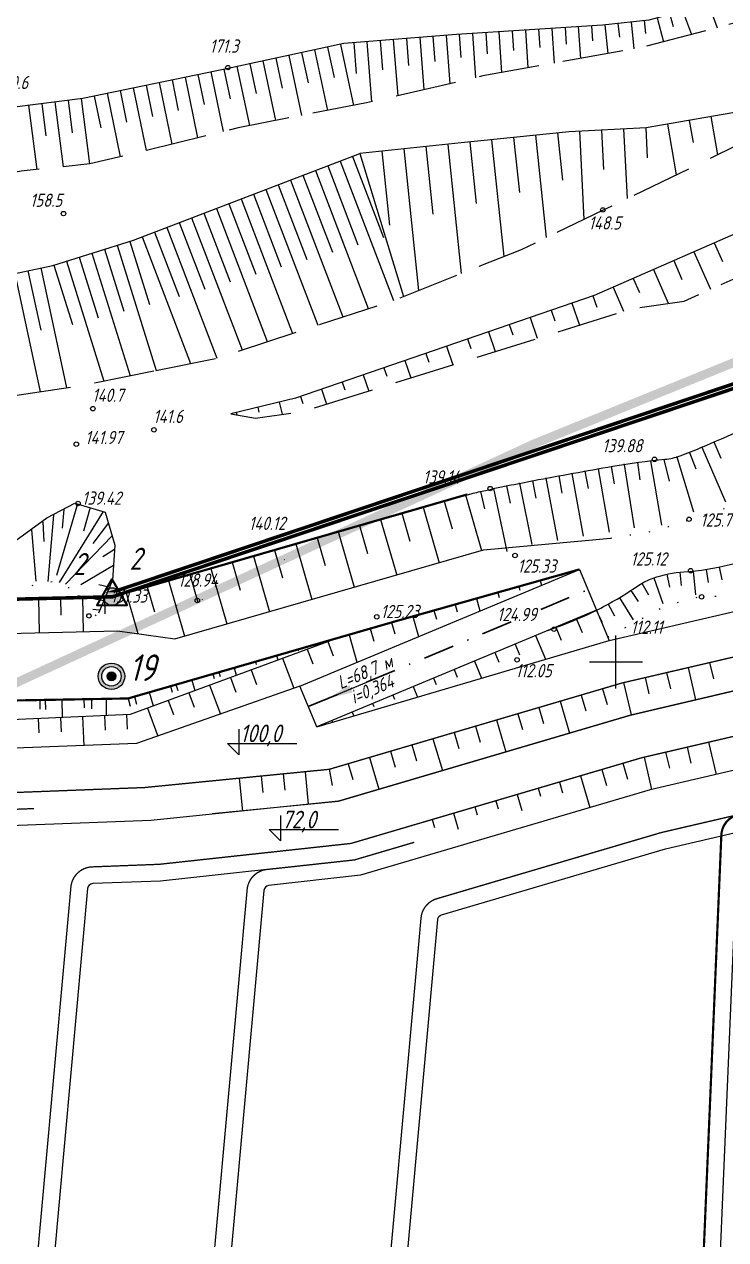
# Model space of a CAD drawing. Header units: millimetres. Extents: x 0 to 841, y 0 to 594.
# Drawn here: x 229.3 to 287, y 359.8 to 459.7 of the extents above; entities that cross this region are included whole.
import ezdxf
from ezdxf.lldxf.tags import DXFTag

# ---------------------------------------------------------------- set-up
doc = ezdxf.new("R2010")
doc.units = ezdxf.units.MM
for name, pattern in [('ADOT1', [1.6, 0.1, -1.5]), ('AHIDDEN4', [7, 5, -2]), ('штрихпунктирнаяX2', [50.8, 25.4, -12.7, 0, -12.7])]:
    doc.linetypes.add(name, pattern=pattern)
for name, color, linetype in [('01_Відвал', 7, 'Continuous'), ('01_Відвал_62.5', 7, 'Continuous'), ('01_Земельний_відвід_існуючий', 7, 'Continuous'), ('01_укоси', 7, 'Continuous'), ('02_Горизонт_100', 7, 'Continuous'), ('0_Лицензия', 6, 'Continuous'), ('0_Проектний_карьер', 7, 'Continuous'), ('0_Проектні відмітки', 7, 'Continuous'), ('Карьер', 7, 'Continuous'), ('кресты', 7, 'Continuous'), ('Проектні відмітки', 7, 'Continuous'), ('Скважины', 7, 'Continuous')]:
    doc.layers.add(name, color=color, linetype=linetype)
doc.styles.add('Такие дела', font='GOST_A.TTF', dxfattribs={"oblique": 15})
tags = doc.linetypes.add('New Line1', pattern=[1.5, 1, -0.5]).pattern_tags.tags
tags[6:7] = [DXFTag(74, 4), DXFTag(75, 0), DXFTag(340, '0'), DXFTag(46, 1.0), DXFTag(50, 0.0), DXFTag(44, 0.0), DXFTag(45, 0.0)]
tags[4:5] = [DXFTag(74, 4), DXFTag(75, 0), DXFTag(340, '0'), DXFTag(46, 1.0), DXFTag(50, 0.0), DXFTag(44, 0.0), DXFTag(45, 0.0)]
doc.dimstyles.new('ISO-25', dxfattribs={"dimtxt": 2.5, "dimasz": 2.5, "dimexe": 1.25, "dimexo": 0.625, "dimtad": 1, "dimtxsty": 'Standard', "dimcen": 2.5, "dimadec": 0, "dimazin": 0, "dimtfac": 1, "dimtmove": 0, "dimatfit": 3, "dimfxl": 1, "dimarcsym": 0})

# ---------------------------------------------------------------- blocks, each defined once
blk = doc.blocks.new('Licenzia')
at = {"linetype": 'New Line1', "lineweight": 25}
h = blk.add_hatch(color=6, dxfattribs=at)
h.dxf.hatch_style = 1
h.set_gradient(color1=(255, 0, 255), color2=(255, 0, 255), centered=1, tint=1, name='INVCYLINDER')
edge = h.paths.add_edge_path()
edge.add_arc((0, 0), 2, 0, 360)
at = {"color": 6, "linetype": 'Continuous', "lineweight": 40, "flags": 128}
blk.add_lwpolyline([(-0.08, 4.01), (-3.48, -1.99), (3.45, -1.99)], close=True, dxfattribs=at)
at = {"color": 10, "linetype": 'Continuous', "lineweight": 25}
blk.add_circle((0, 0), 2, dxfattribs=at)

msp = doc.modelspace()

# ---------------------------------------------------------------- hatches: boundary and pattern name
at = {"layer": 'Скважины', "linetype": 'Continuous'}
h = msp.add_hatch(color=7, dxfattribs=at)
h.paths.add_polyline_path([(237.587, 406.153, 1), (235.409, 406.153, 1)])
h.paths.add_polyline_path([(237.297, 406.153, 1), (235.699, 406.153, 1)], flags=16)
msp.add_hatch(color=7, dxfattribs=at).paths.add_polyline_path([(236.861, 406.153, 1), (236.135, 406.153, 1)])

# ---------------------------------------------------------------- linework, layer by layer
at = {"color": 6, "linetype": 'Continuous', "lineweight": 60, "flags": 128}
msp.add_lwpolyline([(645.874, 345.863, 0.29, 0.29, 0), (510.845, 265.144, 0.29, 0.29, 0), (493.97, 226.424, 0.29, 0.29, 0), (455.791, 175.397, 0.29, 0.29, 0), (461.043, 59.052, 0.29, 0.29, 0), (282.326, 115.038, 0.29, 0.29, 0), (102.396, 133.602, 0.29, 0.29, 0), (121.768, 353.598, 0.29, 0.29, 0), (123.318, 410.282, 0, 0, 0), (236.516, 413.051, 0.29, 0.29, 0), (361.915, 455.101, 0.29, 0.29, 0), (432.038, 462.934, 0.29, 0.29, 0), (574.547, 459.988, 0.29, 0.29, 0), (617.739, 481.753, 0.29, 0.29, 0), (645.875, 481.61, 0.29, 0.29, 0)], format="xyseb", dxfattribs=at)
at = {"color": 1, "linetype": 'Continuous', "lineweight": 211, "const_width": 0.29, "flags": 128}
msp.add_lwpolyline([(123.671, 409.928), (236.58, 412.69), (361.994, 454.744), (432.055, 462.57), (573.75, 459.654), (632.504, 337.889), (510.559, 265.396), (493.655, 226.608), (455.422, 175.511), (460.657, 59.554), (282.399, 115.395), (102.789, 133.927), (122.13, 353.577)], close=True, dxfattribs=at)
at = {"layer": '01_Відвал', "color": 7, "linetype": 'Continuous', "lineweight": -3}
for p, q in [((285.489, 461.651), (286.3, 459.47)), ((283.447, 460.892), (284.183, 458.914)), ((275.963, 459.632), (276.045, 458.384)), ((277.049, 459.711), (277.3, 457.346)), ((278.132, 459.826), (278.253, 458.683)), ((279.215, 459.941), (279.449, 457.733)), ((280.298, 460.056), (280.409, 459.005)), ((281.362, 460.272), (281.87, 458.307)), ((282.416, 460.545), (282.67, 459.564)), ((261.839, 458.659), (262.18, 454.38)), ((262.925, 458.745), (263.089, 456.686)), ((264.011, 458.832), (264.326, 454.875)), ((265.096, 458.915), (265.222, 457.013)), ((266.183, 458.987), (266.422, 455.36)), ((267.27, 459.059), (267.384, 457.322)), ((268.356, 459.13), (268.578, 455.779)), ((269.443, 459.202), (269.55, 457.587)), ((270.53, 459.274), (270.735, 456.166)), ((271.616, 459.345), (271.715, 457.853)), ((272.703, 459.417), (272.892, 456.554)), ((273.789, 459.489), (273.88, 458.118)), ((274.876, 459.561), (275.049, 456.942)), ((253.202, 457.647), (254.268, 452.67)), ((254.267, 457.875), (254.802, 455.376)), ((255.332, 458.103), (256.406, 453.085)), ((256.412, 458.226), (256.613, 455.696)), ((257.497, 458.313), (257.89, 453.389)), ((258.583, 458.399), (258.773, 456.018)), ((259.668, 458.486), (260.035, 453.885)), ((260.754, 458.572), (260.931, 456.352)), ((248.942, 456.735), (249.991, 451.838)), ((250.007, 456.963), (250.534, 454.504)), ((251.072, 457.191), (252.129, 452.254)), ((252.137, 457.419), (252.668, 454.94)), ((243.614, 455.613), (244.123, 453.144)), ((244.681, 455.833), (245.689, 450.936)), ((245.747, 456.052), (246.247, 453.625)), ((246.813, 456.279), (247.853, 451.422)), ((247.878, 456.507), (248.4, 454.068)), ((239.348, 454.734), (239.874, 452.18)), ((240.414, 454.954), (241.458, 449.888)), ((241.481, 455.174), (241.998, 452.662)), ((242.548, 455.393), (243.573, 450.412)), ((234.013, 453.646), (234.702, 448.268)), ((235.081, 453.856), (235.622, 451.231)), ((236.148, 454.076), (237.223, 448.854)), ((237.214, 454.295), (237.749, 451.699)), ((238.281, 454.515), (239.342, 449.364)), ((229.692, 453.092), (230.368, 447.82)), ((230.773, 453.23), (231.112, 450.581)), ((231.853, 453.369), (232.535, 448.044)), ((232.933, 453.507), (233.276, 450.832)), ((283.996, 451.852), (284.312, 450.023)), ((285.785, 452.161), (286.326, 449.028)), ((271.367, 450.632), (272.243, 442.221)), ((273.172, 450.82), (273.576, 446.939)), ((274.981, 450.963), (275.347, 443.717)), ((276.793, 451.055), (276.957, 447.814)), ((278.606, 451.147), (278.895, 445.427)), ((280.419, 451.238), (280.544, 448.76)), ((282.208, 451.544), (282.928, 447.37)), ((262.341, 449.692), (262.92, 444.131)), ((264.146, 449.88), (265.251, 439.267)), ((265.951, 450.068), (266.477, 445.016)), ((267.756, 450.256), (268.755, 440.662)), ((269.561, 450.444), (270.033, 445.914)), ((256.925, 449.128), (260.496, 437.375)), ((258.73, 449.316), (259.362, 443.246)), ((260.535, 449.504), (261.747, 437.873)), ((286.048, 441.781), (286.721, 440.245)), ((284.386, 441.053), (285.736, 437.97)), ((281.061, 439.596), (282.279, 436.815)), ((282.723, 440.324), (283.401, 438.777)), ((279.398, 438.868), (279.908, 437.705)), ((277.736, 438.14), (278.605, 436.156)), ((274.353, 436.831), (274.975, 435.021)), ((276.07, 437.421), (276.389, 436.492)), ((270.92, 435.652), (271.509, 433.938)), ((272.637, 436.241), (272.939, 435.361)), ((269.204, 435.062), (269.49, 434.229)), ((265.771, 433.882), (266.04, 433.097)), ((267.487, 434.472), (268.043, 432.855)), ((262.338, 432.702), (262.591, 431.966)), ((264.054, 433.292), (264.577, 431.771)), ((260.621, 432.112), (261.111, 430.688)), ((257.188, 430.933), (257.645, 429.605)), ((258.905, 431.523), (259.141, 430.834)), ((253.755, 429.753), (254.179, 428.521)), ((255.472, 430.343), (255.692, 429.703)), ((250.286, 428.699), (250.53, 427.69)), ((252.039, 429.163), (252.242, 428.571)), ((246.757, 427.846), (246.805, 427.649)), ((248.522, 428.272), (248.623, 427.853))]:
    msp.add_line(p, q, dxfattribs=at)
at = {"layer": '01_Відвал', "color": 7, "linetype": 'AHIDDEN4', "lineweight": -3, "flags": 128}
for points in [[(246.302, 427.736), (248.353, 427.382), (252.343, 427.947), (265.012, 431.907), (273.74, 434.635), (279.335, 436.384), (283.572, 437.004), (288.1, 439.025), (291.402, 440.498), (294.717, 441.562), (297.506, 442.457), (302.521, 442.696), (307.026, 442.392), (309.496, 442.513), (314.592, 443.39), (318.613, 444.082), (324.996, 445.451), (329.113, 446.952), (336.773, 449.987), (347.207, 454.121), (349.988, 455.223), (362.848, 460.054), (370.57, 463.213), (377.367, 465.351), (385.075, 468.638), (390.193, 469.829), (394.634, 470.262), (398.776, 470.439), (403.285, 469.27), (406.945, 470.618), (409.661, 472.762), (412.758, 478.544), (414.634, 483.773), (414.936, 487.394), (414.576, 490.254), (412.075, 493.644), (410.332, 495.204), (406.393, 498.733)], [(331.736, 473.859), (330.07, 472.079), (325.613, 470.653), (316.37, 467.796), (304.634, 464.279), (293.303, 461.306), (286.695, 459.573), (280.182, 457.864), (273.936, 456.742), (267.04, 455.502), (257.471, 453.293), (246.905, 451.238), (238.335, 449.114), (234.731, 448.271), (229.077, 447.686), (225.654, 447.064), (220.432, 445.663), (217.282, 444.456), (215.191, 443.936), (213.378, 443.834)], [(240.139, 431.287), (245.084, 432.285), (259.752, 437.079), (270.198, 441.236), (276.955, 444.492), (284.142, 447.955), (287.92, 449.811), (294.657, 451.198), (307.991, 453.512), (314.86, 454.842), (325.858, 459.201), (333.279, 463.503), (344.597, 469.557)]]:
    msp.add_lwpolyline(points, dxfattribs=at)
at = {"layer": '01_Відвал', "color": 7, "linetype": 'Continuous', "lineweight": -3, "flags": 128}
for points in [[(376.089, 474.751), (367.362, 470.632), (358.895, 467.023), (337.644, 458.92), (325.687, 454.015), (317.281, 450.566), (314.006, 449.238), (309.42, 448.066), (305.106, 447.381), (300.324, 447.264), (295.534, 446.407), (290.468, 443.717), (276.189, 437.462), (251.642, 429.027), (246.302, 427.736)], [(331.736, 473.859), (329.253, 472.751), (323.088, 471.155), (319.786, 470.301), (313.53, 468.164), (306.449, 466.231), (301.288, 465.045), (288.648, 462.458), (286.446, 462.007), (282.741, 460.629), (280.683, 460.097), (276.87, 459.692), (264.865, 458.9), (255.609, 458.162), (245.969, 456.098), (234.138, 453.662), (228.526, 452.943), (216.763, 450.667), (213.195, 449.651), (210.552, 449.312), (206.509, 449.912), (205.369, 450.486)], [(344.597, 469.557), (335.35, 468.023), (332.362, 466.988), (325.23, 463.325), (317.802, 459.945), (310.554, 457.47), (302.813, 455.835), (290.271, 452.935), (280.449, 451.24), (274.134, 450.92), (265.252, 449.995), (256.925, 449.128)]]:
    msp.add_lwpolyline(points, dxfattribs=at)
at = {"layer": '01_Відвал', "color": 5, "linetype": 'AHIDDEN4', "lineweight": -3, "flags": 128}
msp.add_lwpolyline([(207.313, 429.303), (213.744, 428.237), (224.872, 428.697), (233.814, 430.01), (240.139, 431.287)], dxfattribs=at)
at = {"layer": '01_Відвал', "color": 7, "linetype": 'Continuous', "lineweight": -3}
for centre in [(246.07, 456.189), (276.895, 444.488), (232.559, 444.194), (234.972, 428.152), (239.993, 426.413)]:
    msp.add_circle(centre, 0.181, dxfattribs=at)
at = {"layer": '01_Відвал_62.5', "color": 5, "linetype": 'Continuous', "lineweight": -3}
for p, q in [((256.313, 448.894), (258.86, 442.237)), ((253.261, 447.726), (257.605, 436.377)), ((254.279, 448.115), (256.761, 441.629)), ((255.296, 448.505), (259.678, 437.055)), ((251.227, 446.948), (255.532, 435.7)), ((252.244, 447.337), (254.661, 441.022)), ((248.176, 445.78), (250.462, 439.806)), ((249.193, 446.169), (253.459, 435.022)), ((250.21, 446.559), (252.562, 440.414)), ((245.125, 444.612), (249.314, 433.667)), ((246.142, 445.002), (248.363, 439.198)), ((247.159, 445.391), (251.387, 434.345)), ((243.091, 443.834), (247.241, 432.99)), ((244.108, 444.223), (246.264, 438.591)), ((240.04, 442.666), (242.065, 437.375)), ((241.057, 443.055), (245.172, 432.303)), ((242.074, 443.445), (244.164, 437.983)), ((237.999, 441.907), (239.623, 436.709)), ((239.023, 442.277), (243.007, 431.866)), ((233.841, 440.608), (235.398, 435.626)), ((234.881, 440.933), (238.028, 430.861)), ((235.92, 441.257), (237.51, 436.167)), ((236.959, 441.582), (240.174, 431.294)), ((230.699, 439.722), (232.812, 429.863)), ((231.762, 439.958), (233.285, 435.084)), ((232.802, 440.283), (235.881, 430.427)), ((228.57, 439.266), (230.653, 429.546)), ((229.635, 439.494), (230.684, 434.599))]:
    msp.add_line(p, q, dxfattribs=at)
at = {"layer": '01_Відвал_62.5', "color": 5, "linetype": 'Continuous', "lineweight": -3, "flags": 128}
msp.add_lwpolyline([(196.404, 440.387), (205.746, 438.358), (212.704, 437.182), (216.114, 437.148), (223.14, 438.102), (231.678, 439.932), (238.313, 442.005), (256.925, 449.128)], dxfattribs=at)
at = {"layer": '01_Відвал_62.5', "color": 7, "linetype": 'Continuous', "lineweight": -3, "flags": 128}
for points in [[(369.158, 442.382), (368.111, 439.052), (363.989, 432.434), (356.572, 429.718), (356.572, 429.718), (354.746, 427.6), (351.038, 426.242), (352.281, 422.832), (319.405, 407.234), (292.194, 399.48), (280.775, 396.822), (256.965, 389.804), (249.419, 388.951, 0.355962), (249.034, 388.558), (231.684, 197.165, 0.423085), (232.092, 196.691), (244.654, 195.934), (272.214, 194.224)], [(317.448, 413.282), (290.602, 405.631), (279.156, 402.967), (255.168, 395.897), (239.751, 394.306), (220.857, 393.581, 0.376985), (220.44, 393.185), (199.446, 161.584, 0.421449), (199.851, 161.11), (262.385, 156.991, 0.191778), (263.663, 157.405), (278.249, 169.497), (331.421, 204.257)], [(251.974, 405.34), (238.548, 400.617), (195.758, 398.975), (192.389, 399.156, 0.403513), (191.932, 398.76), (168.912, 144.807, 0.401552), (169.287, 144.336), (190.229, 141.517), (278.662, 135.693, 0.162628), (279.774, 135.985), (351.434, 182.843)], [(249.267, 390.273), (240.54, 389.323), (234.958, 389.109, 0.376985), (234.541, 388.713), (216.33, 187.817, 0.42711), (216.744, 187.343), (229.356, 186.755), (257.231, 184.923, 0.0501), (261.767, 185.797, -0.0501)]]:
    msp.add_lwpolyline(points, format="xyb", dxfattribs=at)
at = {"layer": '01_Земельний_відвід_існуючий', "color": 2, "linetype": 'Continuous', "lineweight": 50, "const_width": 0.726}
for points in [[(500.925, 470.682), (391.263, 474.094), (271.255, 425.27), (208.638, 396.375), (197.918, 403.363), (199.378, 418.417), (183.075, 420.017), (167.68, 427.545), (147.537, 438.025), (138.594, 442.849), (128.465, 447.911), (122.614, 451.28), (124.144, 481.063), (143.65, 498.284), (167.441, 502.891), (182.509, 504.952), (210.667, 507.072), (220.406, 500.651), (311.596, 500.059), (333.909, 497.039), (368.924, 505.381), (400.353, 521.498), (424.365, 522.95), (452.715, 505.268)], [(500.925, 470.682), (528.009, 466.547), (542.565, 170.375), (533.606, 170.161), (508.966, 174.804), (479.458, 175.86), (446.225, 182.979), (434.787, 183.73), (339.851, 141.796), (337.753, 146.468), (291.199, 152.055), (219.604, 157.195), (213.219, 160.807), (174.857, 165.754), (197.918, 403.363), (208.638, 396.375), (271.255, 425.27), (391.263, 474.094)]]:
    msp.add_lwpolyline(points, close=True, dxfattribs=at)
at = {"layer": '01_укоси', "color": 7, "linetype": 'Continuous', "lineweight": 25}
for p, q in [((265.605, 421.062), (266.923, 416.493)), ((262.118, 420.056), (263.435, 415.487)), ((258.63, 419.05), (259.948, 414.481)), ((255.142, 418.044), (256.46, 413.475)), ((251.654, 417.038), (252.972, 412.469)), ((248.166, 416.032), (249.484, 411.463)), ((244.679, 415.026), (245.996, 410.457)), ((241.191, 414.02), (242.509, 409.451)), ((271.744, 414.03), (271.855, 413.637)), ((234.119, 412.63), (234.188, 409.835)), ((237.703, 413.014), (238.669, 409.665)), ((230.491, 412.541), (230.559, 409.747)), ((266.504, 412.552), (266.793, 411.525)), ((261.263, 411.074), (261.732, 409.413)), ((276.387, 411.595), (277.424, 409.109)), ((253.562, 408.861), (253.59, 408.764)), ((256.029, 409.573), (256.683, 407.305)), ((271.362, 409.498), (272.173, 407.554)), ((250.074, 407.855), (250.176, 407.503)), ((250.569, 407.648), (251.48, 405.182)), ((246.587, 406.849), (246.762, 406.243)), ((266.337, 407.401), (266.921, 406)), ((283.907, 406.868), (284.524, 404.217)), ((243.099, 405.843), (243.347, 404.982)), ((278.603, 405.634), (279.221, 402.982)), ((239.611, 404.837), (239.933, 403.721)), ((244.57, 405.433), (245.452, 403.046)), ((261.312, 405.304), (261.67, 404.446)), ((232.423, 404.238), (232.449, 402.782)), ((236.052, 404.302), (236.076, 402.942)), ((273.378, 404.103), (274.148, 401.491)), ((234.113, 402.856), (234.22, 400.451)), ((239.462, 403.547), (240.315, 401.239)), ((256.287, 403.207), (256.418, 402.892)), ((268.155, 402.563), (268.925, 399.952)), ((262.933, 401.024), (263.702, 398.412)), ((285.593, 400.739), (286.21, 398.087)), ((257.71, 399.484), (258.48, 396.873)), ((280.29, 399.504), (280.907, 396.853)), ((246.997, 397.777), (247.263, 395.081)), ((252.415, 398.312), (252.679, 395.64)), ((275.064, 397.977), (275.833, 395.365)), ((269.841, 396.437), (270.226, 395.132)), ((264.618, 394.898), (265.003, 393.592))]:
    msp.add_line(p, q, dxfattribs=at)
at = {"layer": '01_укоси', "color": 7, "linetype": 'Continuous'}
for p, q in [((263.861, 420.559), (264.52, 418.275)), ((260.374, 419.553), (261.033, 417.268)), ((256.886, 418.547), (257.545, 416.262)), ((253.398, 417.541), (254.057, 415.256)), ((249.91, 416.535), (250.569, 414.25)), ((246.422, 415.529), (247.081, 413.244)), ((242.935, 414.523), (243.594, 412.238)), ((273.491, 414.523), (273.517, 414.432)), ((235.934, 412.674), (235.968, 411.277)), ((239.447, 413.517), (240.043, 411.449)), ((268.251, 413.045), (268.366, 412.637)), ((269.997, 413.538), (270.083, 413.235)), ((232.305, 412.585), (232.339, 411.188)), ((264.757, 412.06), (264.932, 411.44)), ((263.01, 411.567), (263.215, 410.842)), ((274.712, 410.896), (275.193, 409.743)), ((257.773, 410.076), (258.071, 409.042)), ((259.517, 410.579), (259.786, 409.646)), ((273.037, 410.197), (273.48, 409.135)), ((254.3, 409.026), (254.734, 407.85)), ((269.687, 408.799), (270.055, 407.918)), ((251.818, 408.358), (251.851, 408.246)), ((252.597, 408.397), (253.045, 407.185)), ((268.012, 408.1), (268.342, 407.309)), ((247.975, 406.691), (248.426, 405.471)), ((248.33, 407.352), (248.4, 407.112)), ((264.662, 406.702), (264.916, 406.092)), ((285.674, 407.28), (285.983, 405.954)), ((244.843, 406.346), (244.948, 405.979)), ((245.333, 406.487), (245.431, 406.15)), ((246.273, 406.062), (246.718, 404.855)), ((262.987, 406.003), (263.204, 405.483)), ((280.371, 406.045), (280.68, 404.72)), ((282.139, 406.457), (282.447, 405.131)), ((241.355, 405.34), (241.497, 404.846)), ((241.805, 405.47), (241.948, 404.976)), ((242.867, 404.805), (243.303, 403.624)), ((276.86, 405.129), (277.245, 403.823)), ((230.608, 404.206), (230.621, 403.454)), ((231.053, 404.226), (231.067, 403.426)), ((234.238, 404.27), (234.25, 403.566)), ((234.857, 404.286), (234.871, 403.486)), ((237.867, 404.334), (238.046, 403.712)), ((238.385, 404.483), (238.565, 403.862)), ((241.165, 404.176), (241.596, 403.008)), ((257.962, 403.906), (258.065, 403.658)), ((259.637, 404.605), (259.778, 404.266)), ((275.119, 404.616), (275.504, 403.31)), ((230.487, 402.695), (230.54, 401.504)), ((232.3, 402.775), (232.353, 401.578)), ((235.927, 402.936), (235.98, 401.728)), ((237.74, 403.016), (237.793, 401.803)), ((269.896, 403.076), (270.281, 401.771)), ((271.637, 403.589), (272.022, 402.284)), ((254.612, 402.508), (254.64, 402.441)), ((266.415, 402.05), (266.799, 400.744)), ((264.674, 401.537), (265.058, 400.231)), ((259.451, 399.997), (259.836, 398.692)), ((261.192, 400.511), (261.577, 399.205)), ((282.057, 399.916), (282.366, 398.59)), ((283.825, 400.327), (284.134, 399.001)), ((255.969, 398.971), (256.354, 397.665)), ((278.546, 399.003), (278.931, 397.697)), ((248.803, 397.956), (248.936, 396.612)), ((250.609, 398.134), (250.741, 396.794)), ((254.399, 398.508), (254.655, 397.179)), ((276.805, 398.49), (277.19, 397.184)), ((271.582, 396.95), (271.774, 396.298)), ((273.323, 397.464), (273.584, 396.576)), ((268.1, 395.924), (268.292, 395.271)), ((266.359, 395.411), (266.551, 394.758)), ((262.877, 394.385), (263.07, 393.732))]:
    msp.add_line(p, q, dxfattribs=at)
at = {"layer": '0_Проектний_карьер', "color": 7, "linetype": 'Continuous', "lineweight": -3, "flags": 128}
for points, format in [([(256.482, 166.111, 0.109, 0.109, 0), (215.092, 168.837, 0.109, 0.109, -0.421449), (213.404, 170.812, 0.109, 0.109, 0), (233.167, 388.838, 0.109, 0.109, -0.376985), (234.905, 390.487, 0.109, 0.109, 0), (240.439, 390.7, 0.109, 0.109, 0), (256.195, 392.415, 0.109, 0.109, 0), (280.081, 399.456, 0.109, 0.109, 0), (291.512, 402.116, 0.109, 0.109, 0), (318.443, 409.791, 0.109, 0.109, 0), (326.089, 413.274, 0.109, 0.109, 0), (324.814, 416.672, 0.109, 0.109, 0), (350.078, 428.801, 0.109, 0.109, 0), (363.082, 433.552, 0.109, 0.109, 0), (367.111, 440.022, 0.109, 0.109, 0), (369.165, 442.391, 0.109, 0.109, 0)], "xyseb"), ([(313.459, 233.331), (270.338, 205.179), (247.496, 206.596, -0.42257), (247.089, 207.07), (263.324, 386.169, -0.307627), (263.635, 386.547), (282.052, 391.976), (293.449, 394.628), (321.229, 402.545), (347.405, 415.399), (372.328, 426.68), (525.736, 435.118), (540.657, 434.808), (552.908, 434.29, -0.277593), (559.153, 430.165)], "xyb"), ([(171.796, 403.829, 0.109, 0.109, 0), (195.678, 403.591, 0.109, 0.109, 0), (237.865, 404.333, 0.109, 0.109, 0), (259.972, 410.71, 0.109, 0.109, 0), (274.988, 414.945, 0, 0, 0)], "xyseb"), ([(339.869, 199.371, 0.109, 0.109, 0), (288.256, 162.337, 0.109, 0.109, 0), (267.754, 145.978, 0.109, 0.109, -0.186944), (265.552, 145.287, 0.109, 0.109, 0), (191.097, 150.19, 0.109, 0.109, 0), (184.347, 151.099, 0.109, 0.109, -0.401552), (182.782, 153.062, 0.109, 0.109, 0), (204.631, 394.1, 0.109, 0.109, -0.376985), (206.369, 395.749, 0.109, 0.109, 0), (239.235, 397.011, 0.109, 0.109, 0), (254.399, 398.508, 0.109, 0.109, 0), (278.461, 405.601, 0.109, 0.109, 0), (289.985, 408.283, 0.109, 0.109, 0)], "xyseb"), ([(261.396, 392.51, 0.109, 0.109, 0), (256.467, 391.057, 0.109, 0.109, 0), (249.267, 390.273, 0.109, 0.109, 0.357103), (247.656, 388.633, 0.109, 0.109, 0), (230.311, 197.29, 0.109, 0, 0.423085), (232.009, 195.314, 0, 0, 0), (244.57, 194.557, 0, 0, 0), (272.605, 192.818, 0, 0, 0)], "xyseb")]:
    msp.add_lwpolyline(points, format=format, dxfattribs=at)
at = {"layer": '0_Проектний_карьер', "color": 7, "linetype": 'Continuous', "lineweight": -3, "const_width": 0.109, "flags": 128}
for points in [[(245.715, 207.195), (261.95, 386.293, -0.307627), (263.245, 387.87), (281.7, 393.31), (293.103, 395.964), (320.732, 403.838), (346.816, 416.647), (371.996, 428.043), (525.764, 436.497), (540.685, 436.187), (552.951, 435.682, -0.277873), (560.392, 430.772)], [(331.421, 204.257), (279.07, 168.385), (264.528, 156.343, -0.191647), (262.28, 155.616), (199.76, 159.733, -0.421449), (198.072, 161.708), (219.063, 393.273, -0.376985), (220.801, 394.923), (230.129, 395.281)]]:
    msp.add_lwpolyline(points, format="xyb", dxfattribs=at)
at = {"layer": '0_Проектний_карьер', "color": 7, "linetype": 'Continuous', "lineweight": 80, "const_width": 0.181, "flags": 128}
msp.add_lwpolyline([(198.865, 411.767), (236.58, 412.69), (265.773, 421.111)], dxfattribs=at)
at = {"layer": '0_Проектний_карьер', "color": 1, "linetype": 'Continuous', "lineweight": 50, "const_width": 0.181, "flags": 128}
msp.add_lwpolyline([(280.335, 244.206), (286.313, 385.421), (286.638, 393.095, -0.307953), (287.858, 394.733, -0.026219), (288.04, 394.786), (293.103, 395.964), (320.732, 403.838), (346.816, 416.647), (356.763, 421.149)], format="xyb", dxfattribs=at)
at = {"layer": '0_Проектний_карьер', "color": 6, "linetype": 'Continuous', "lineweight": -3, "flags": 128}
msp.add_lwpolyline([(172.1, 407.458), (195.627, 407.222), (200.312, 407.4), (204.172, 409.101), (237.008, 409.904), (241.723, 409.224), (267.091, 416.541), (277.532, 417.519)], dxfattribs=at)
at = {"layer": '0_Проектний_карьер', "color": 7, "linetype": 'Continuous', "lineweight": 25, "flags": 128}
for points in [[(198.365, 407.326), (200.312, 407.4), (204.172, 409.101), (237.008, 409.904), (241.723, 409.224), (267.091, 416.541), (277.532, 417.519)], [(274.988, 414.945), (276.387, 411.595), (253.372, 401.99), (251.974, 405.34), (274.988, 414.945)], [(244.783, 394.864), (255.168, 395.897), (279.156, 402.967), (290.602, 405.631), (317.448, 413.282)], [(253.372, 401.99), (277.424, 409.109), (289.335, 411.854)]]:
    msp.add_lwpolyline(points, dxfattribs=at)
at = {"layer": '0_Проектний_карьер', "color": 1, "linetype": 'Continuous', "lineweight": 25, "flags": 128}
msp.add_lwpolyline([(362.039, 256.342), (324.724, 242.683), (299.128, 243.143), (282.134, 243.694, -0.417131), (281.713, 244.147), (287.692, 385.362), (288.017, 393.037, -0.336891), (288.353, 393.442), (288.369, 393.446), (293.449, 394.628), (321.229, 402.545), (347.405, 415.399), (351.906, 417.436)], format="xyb", dxfattribs=at)
at = {"layer": '0_Проектний_карьер', "color": 7, "linetype": 'Continuous', "lineweight": -3, "const_width": 0.181, "flags": 128}
msp.add_lwpolyline([(205.824, 403.768), (237.865, 404.333), (259.972, 410.71), (274.988, 414.945)], dxfattribs=at)
at = {"layer": '0_Проектний_карьер', "color": 7, "linetype": 'штрихпунктирнаяX2', "lineweight": 30, "ltscale": 0.1, "flags": 128}
msp.add_lwpolyline([(252.673, 403.665), (275.688, 413.27)], dxfattribs=at)
at = {"layer": '0_Проектний_карьер', "color": 3, "linetype": 'Continuous', "lineweight": -3, "flags": 128}
msp.add_lwpolyline([(351.145, 160.247), (284.249, 121.92, -0.145003), (280.877, 121.123), (188.735, 126.263), (151.604, 131.58), (165.497, 285.443), (176.573, 400.662, -0.40559), (178.5, 402.3), (195.687, 401.159), (238.061, 403.03), (254.892, 409.245)], format="xyb", dxfattribs=at)
at = {"layer": '0_Проектні відмітки', "color": 7, "linetype": 'Continuous'}
msp.add_lwpolyline([(246.965, 401.8), (246.965, 399.711), (246.048, 400.642), (251.729, 400.642)], dxfattribs=at)
at = {"layer": 'Карьер', "color": 7, "linetype": 'Continuous'}
for p, q in [((285.023, 424.982), (285.01, 425.011)), ((285.023, 424.982), (286.973, 420.499)), ((286.027, 425.416), (286.022, 425.426)), ((286.027, 425.416), (286.602, 424.083)), ((279.742, 423.731), (279.74, 423.742)), ((279.742, 423.731), (279.938, 422.293)), ((280.826, 423.869), (280.823, 423.902)), ((280.826, 423.869), (281.714, 418.582)), ((281.913, 423.987), (281.912, 423.998)), ((281.913, 423.987), (282.349, 422.203)), ((282.986, 424.19), (282.976, 424.221)), ((282.986, 424.19), (284.343, 419.661)), ((284.013, 424.563), (284.009, 424.573)), ((284.013, 424.563), (284.543, 423.211)), ((273.275, 422.631), (273.273, 422.642)), ((273.275, 422.631), (273.538, 421.203)), ((274.351, 422.827), (274.345, 422.859)), ((274.351, 422.827), (275.284, 417.67)), ((275.427, 423.02), (275.425, 423.031)), ((275.427, 423.02), (275.681, 421.591)), ((276.504, 423.21), (276.498, 423.242)), ((276.504, 423.21), (277.412, 418.014)), ((277.581, 423.397), (277.579, 423.407)), ((277.581, 423.397), (277.827, 421.966)), ((278.66, 423.574), (278.655, 423.606)), ((278.66, 423.574), (279.469, 418.347)), ((267.91, 421.581), (267.903, 421.613)), ((268.98, 421.804), (268.978, 421.815)), ((268.98, 421.804), (269.272, 420.382)), ((270.052, 422.02), (270.046, 422.052)), ((270.052, 422.02), (271.049, 416.984)), ((271.126, 422.229), (271.124, 422.24)), ((271.126, 422.229), (271.397, 420.802)), ((272.2, 422.432), (272.194, 422.464)), ((272.2, 422.432), (273.156, 417.325)), ((264.74, 420.75), (264.736, 420.76)), ((265.782, 421.079), (265.773, 421.111)), ((266.842, 421.35), (266.839, 421.36)), ((266.842, 421.35), (267.162, 419.934)), ((267.91, 421.581), (269.008, 416.412)), ((233.697, 420.33), (231.974, 414.437)), ((235.821, 419.709), (232.193, 413.863)), ((232.702, 419.972), (232.707, 419.962)), ((234.759, 420.02), (234.189, 418.071)), ((230.782, 418.881), (230.788, 418.872)), ((231.723, 419.457), (231.738, 419.428)), ((236.248, 418.766), (234.972, 417.071)), ((229.888, 418.229), (229.907, 418.203)), ((236.556, 417.703), (232.722, 413.731)), ((236.761, 416.629), (236.75, 416.63)), ((250.717, 415.736), (250.708, 415.742)), ((236.691, 415.525), (236.658, 415.527)), ((236.62, 414.421), (236.609, 414.421)), ((235.873, 412.355), (233.737, 412.768)), ((236.304, 413.374), (236.274, 413.387)), ((241.875, 411.947), (241.869, 411.979)), ((242.942, 412.187), (242.94, 412.197)), ((243.998, 412.472), (243.989, 412.503))]:
    msp.add_line(p, q, dxfattribs=at)
at = {"layer": 'Карьер', "linetype": 'Continuous'}
for p, q in [((283.228, 414.712), (283.34, 413.629)), ((284.315, 414.806), (284.518, 412.854)), ((285.396, 414.947), (285.563, 413.87)), ((286.469, 415.141), (286.69, 414.075)), ((280.105, 413.807), (280.64, 412.859)), ((281.101, 414.249), (281.818, 412.126)), ((282.152, 414.54), (282.383, 413.476)), ((279.197, 413.205), (279.81, 412.305)), ((277.331, 412.076), (277.843, 411.115)), ((278.279, 412.615), (279.387, 410.783)), ((276.358, 411.583), (276.838, 410.606))]:
    msp.add_line(p, q, dxfattribs=at)
at = {"layer": 'Карьер', "color": 7, "linetype": 'ADOT1', "flags": 128}
for points in [[(277.532, 417.519), (281.129, 418.1), (293.93, 422.192), (302.634, 424.092), (316.416, 428.493), (331.558, 434.119), (345.629, 440.275), (350.091, 442.613), (361.355, 450.067)], [(235.235, 411.126), (233.557, 413.037), (232.158, 414.01), (228.569, 413.341), (217.621, 413.22), (210.323, 413.888), (205.275, 414.313), (200.895, 415.164)]]:
    msp.add_lwpolyline(points, dxfattribs=at)
at = {"layer": 'Карьер', "linetype": 'ADOT1', "flags": 128}
msp.add_lwpolyline([(277.314, 409.374), (281.966, 411.927), (285.493, 412.9), (289.02, 412.049), (294.676, 412.535), (302.521, 415.33), (314.159, 419.653), (327.842, 424.574), (337.999, 428.705), (345.987, 431.632), (352.555, 433.516), (353.848, 433.581)], dxfattribs=at)
at = {"layer": 'Карьер', "color": 7, "linetype": 'Continuous'}
msp.add_lwpolyline([(265.782, 421.079, -0.0157), (266.972, 421.379, -0.006913), (271.212, 422.245, -0.00453), (277.709, 423.419, -0.017955), (282.002, 423.996, 0.061385), (283.242, 424.274, 0.01684), (284.954, 424.951, -0.004185), (291.767, 427.848, -0.000655)], format="xyb", dxfattribs=at)
at = {"layer": 'Карьер', "color": 7, "linetype": 'Continuous', "flags": 128}
msp.add_lwpolyline([(201.747, 415.225), (206.309, 415.711), (212.026, 415.286), (218.655, 415.529), (223.704, 415.711), (228.265, 417.048), (231.185, 419.174), (233.496, 420.389), (235.99, 419.66), (236.78, 416.926), (236.598, 414.07), (235.442, 411.336)], dxfattribs=at)
at = {"layer": 'Карьер', "linetype": 'Continuous'}
for points in [[(232.59, 419.863), (232.441, 418.343)], [(230.87, 418.855), (230.936, 417.236)], [(231.746, 419.4), (231.283, 413.948)], [(229.927, 418.194), (230.291, 413.964)], [(236.741, 416.591), (235.799, 415.98)], [(236.659, 415.253), (233.996, 413.684)], [(236.295, 413.469), (235.468, 413.684)], [(235.485, 411.583), (234.965, 411.645)]]:
    msp.add_lwpolyline(points, dxfattribs=at)
msp.add_lwpolyline([(272.377, 409.929, 0.015249), (275.141, 411.009, 0.022457), (276.958, 411.882, 0.025657), (279.852, 413.634, -0.065772), (281.036, 414.227, -0.066035), (283.564, 414.741, 0.044325), (287.35, 415.343, 0.000869), (292.713, 416.7, -0.001123)], format="xyb", dxfattribs=at)
at = {"layer": 'Карьер', "color": 7, "linetype": 'Continuous'}
for centre in [(233.612, 425.238), (281.142, 423.991), (267.629, 421.588), (233.753, 420.359), (283.984, 419.066), (269.677, 416.085), (284.113, 414.838), (285.013, 412.685), (243.56, 412.387), (234.651, 411.12), (258.313, 411.044), (272.872, 410.021), (269.848, 407.507)]:
    msp.add_circle(centre, 0.181, dxfattribs=at)
at = {"layer": 'кресты', "color": 3, "linetype": 'Continuous'}
for p, q in [((277.971, 405.16), (277.971, 409.516)), ((277.971, 405.16), (277.971, 409.516)), ((275.793, 407.338), (280.149, 407.338)), ((275.793, 407.338), (280.149, 407.338))]:
    msp.add_line(p, q, dxfattribs=at)
at = {"layer": 'Проектні відмітки', "color": 0, "linetype": 'Continuous'}
for points in [[(246.965, 401.8), (246.965, 399.711), (246.048, 400.642), (251.729, 400.642)], [(250.389, 394.71), (250.389, 392.621), (249.472, 393.552), (255.153, 393.552)]]:
    msp.add_lwpolyline(points, dxfattribs=at)
at = {"layer": 'Скважины', "color": 7, "linetype": 'Continuous'}
for centre, radius in [((236.498, 406.153), 1.089), ((236.498, 406.153), 0.799), ((236.498, 406.153), 0.363), ((236.504, 406.105), 0.181), ((236.655, 406.123), 0.181)]:
    msp.add_circle(centre, radius, dxfattribs=at)
at = {"layer": 'Скважины', "color": 7}
msp.add_circle((236.504, 406.105), 0.181, dxfattribs=at)

# ---------------------------------------------------------------- block references
at = {"layer": '0_Лицензия', "color": 6, "linetype": 'New Line1', "lineweight": 25, "xscale": 0.363, "yscale": 0.363, "zscale": 0.363}
msp.add_blockref('Licenzia', (236.553, 412.711), dxfattribs=at)

# ---------------------------------------------------------------- texts
at = {"color": 1, "linetype": 'Continuous', "lineweight": 211, "insert": (237.987, 416.725), "char_height": 1.815, "attachment_point": 1, "style": 'Такие дела'}
msp.add_mtext_dynamic_manual_height_columns('2', width=4.53824, gutter_width=15, heights=[0], dxfattribs=at)
at = {"layer": '01_Відвал', "color": 7, "linetype": 'Continuous', "lineweight": -3, "style": 'Такие дела', "oblique": 15}
for s, p in [('171.3', (244.574, 457.412)), ('170.6', (227.103, 454.424)), ('158.5', (229.804, 444.744)), ('148.5', (275.72, 442.878)), ('140.7', (234.915, 428.713)), ('141.6', (239.936, 426.974))]:
    msp.add_text(s, height=1.089, dxfattribs=at).set_placement(p)
at = {"layer": '02_Горизонт_100', "color": 7, "linetype": 'Continuous', "style": 'Такие дела', "oblique": 15}
msp.add_text('112.11', height=1.089, dxfattribs=at).set_placement((279.178, 409.644))
at = {"layer": '0_Лицензия', "color": 6, "linetype": 'New Line1', "lineweight": 25, "insert": (233.348, 416.294), "char_height": 1.815, "attachment_point": 1, "style": 'Такие дела'}
msp.add_mtext_dynamic_manual_height_columns('2', width=7.23436, gutter_width=15, heights=[5.493], dxfattribs=at)
at = {"layer": '0_Проектні відмітки', "color": 7, "linetype": 'Continuous', "style": 'Такие дела', "oblique": 15}
for s, p in [('L=68,7 м', (255.349, 405.078)), ('i=0,364', (256.434, 403.884))]:
    msp.add_text(s, height=1.089, rotation=22.94371, dxfattribs=at).set_placement(p)
msp.add_text('100,0', height=1.452, dxfattribs=at).set_placement((247.071, 400.739))
at = {"layer": 'Карьер', "color": 7, "linetype": 'Continuous', "style": 'Такие дела', "oblique": 15}
for s, p in [('141.97', (234.338, 425.238)), ('139.88', (276.842, 424.566)), ('139.14', (262.106, 421.997)), ('139.42', (234.078, 420.254)), ('140.12', (247.795, 418.185)), ('125.77', (284.909, 418.46)), ('125.33', (269.884, 414.672)), ('125.12', (279.171, 415.255)), ('128.94', (241.978, 413.52)), ('131.33', (236.442, 412.204)), ('125.23', (258.638, 410.939)), ('124.99', (268.197, 410.694)), ('112.05', (269.716, 406.072))]:
    msp.add_text(s, height=1.089, dxfattribs=at).set_placement(p)
at = {"layer": 'Проектні відмітки', "color": 0, "linetype": 'Continuous', "style": 'Такие дела', "oblique": 15}
for s, p in [('100,0', (247.071, 400.739)), ('72,0', (250.495, 393.649))]:
    msp.add_text(s, height=1.452, dxfattribs=at).set_placement(p)
at = {"layer": 'Скважины', "color": 7, "style": 'Такие дела', "oblique": 15}
msp.add_text('19 ', height=2.178, dxfattribs=at).set_placement((237.956, 405.774))

# ---------------------------------------------------------------- leaders
at = {"layer": '0_Проектний_карьер', "color": 7, "linetype": 'штрихпунктирнаяX2'}
msp.add_leader([(254.342, 404.361), (258.67, 406.168)], dimstyle='ISO-25', override={"dimasz": 2, "dimgap": 0.625, "dimtad": 0, "dimtxsty": 'Такие дела'}, dxfattribs=at)

doc.saveas('drawing.dxf')
